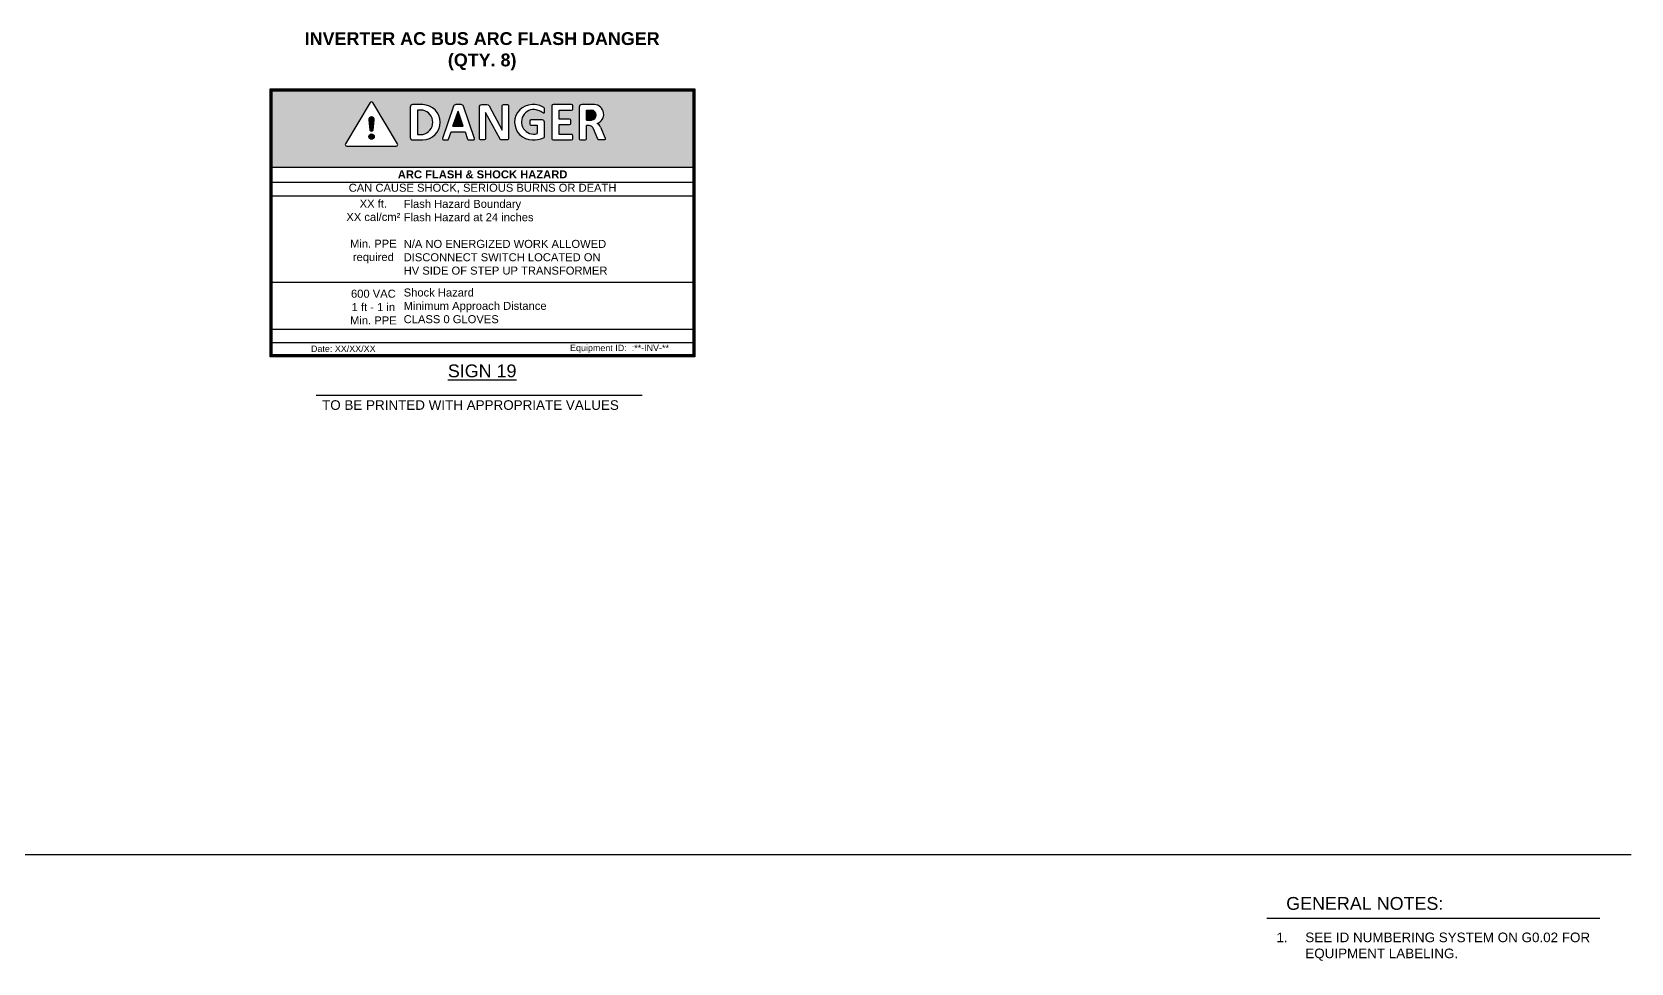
# Model space of a CAD drawing. Header units: feet. Extents: x -1522 to 1718, y -42 to 1309.
# Drawn here: x 1703.26 to 1717.83, y 1300.57 to 1309.05 of the extents above; entities that cross this region are included whole.
import ezdxf
from ezdxf.enums import TextEntityAlignment as Align

# ---------------------------------------------------------------- set-up
doc = ezdxf.new("R2010")
doc.units = ezdxf.units.FT
doc.header["$MEASUREMENT"] = 0
for name, color, linetype in [('ANNO-NOTE', 31, 'Continuous'), ('ANNO-NOTE-TITLE', 3, 'Continuous'), ('E-DETL', 7, 'Continuous'), ('G-ANNO-TEXT', 1, 'Continuous')]:
    doc.layers.add(name, color=color, linetype=linetype)
doc.styles.add('Strata 1_8', font='arial.ttf', dxfattribs={"height": 0.125})
doc.styles.add('Strata 3_32', font='arial.ttf', dxfattribs={"height": 0.09375})

# ---------------------------------------------------------------- blocks, each defined once
blk = doc.blocks.new('!')
at = {"color": 0}
for points in [[(-12.44763938310995, 15.19457651184812), (-12.68897185762393, 14.79386679357651, 0.5835277051761996), (-12.67558691006477, 14.77018054033408), (-12.19292196103682, 14.77018054033408, 0.5835277051761996), (-12.17953701347767, 14.79386679357651), (-12.42086948799164, 15.19457651184812, 0.5650934920842021)], [(-12.46109709578555, 15.02553026272227), (-12.44971901152084, 14.92733337236381, 0.3512251163769891), (-12.4342544355508, 14.91608612901144, 0.3512251163769887), (-12.41878985958076, 14.92733337236381), (-12.40741177531605, 15.02553026272227, 0.4292796023512654), (-12.4342544355508, 15.05498930455328, 0.4292796023512657)]]:
    blk.add_lwpolyline(points, format="xyb", close=True, dxfattribs=at)
blk.add_circle((-12.4342544355508, 14.86298015527347), 0.02642230596211448, dxfattribs=at)

msp = doc.modelspace()

# ---------------------------------------------------------------- hatches: boundary and pattern name
at = {"true_color": 0xff0000}
h = msp.add_hatch(color=1, dxfattribs=at)
h.dxf.hatch_style = 1
h.paths.add_polyline_path([(1705.446252101359, 1308.511880664467), (1705.446252101359, 1307.814734348161), (1709.278488221451, 1307.814734348161), (1709.278488221451, 1308.511880664467)])
edge = h.paths.add_edge_path(flags=16)
edge.add_arc((1708.374506635417, 1308.150959954785), 0.06960001973397013, 25.878581951200317, 63.505078572735215, ccw=False)
edge.add_line((1708.437127234727, 1308.181337961453), (1708.479143346846, 1308.078647712843))
edge.add_arc((1708.469065284462, 1308.074524234667), 0.01088900425914897, -90, 22.25211357300458, ccw=False)
edge.add_line((1708.469065284462, 1308.063635230405), (1708.421461152626, 1308.063635230405))
edge.add_arc((1708.421461152622, 1308.074524234667), 0.01088900425913208, 202.0270003182623, 270.00000000001745, ccw=False)
edge.add_line((1708.411366967055, 1308.070440384595), (1708.373519979393, 1308.163988019763))
edge.add_arc((1708.326593623351, 1308.144716074071), 0.05072958487670892, 22.32721554701731, 82.78384653012439)
edge.add_line((1708.332965915484, 1308.195043846476), (1708.308639933326, 1308.195043846476))
edge.add_line((1708.308639933326, 1308.195043846476), (1708.308639933326, 1308.074524234669))
edge.add_arc((1708.297750929069, 1308.074524234667), 0.01088900425913872, -89.99999999998249, 1.750777300912887e-11, ccw=False)
edge.add_line((1708.297750929069, 1308.063635230405), (1708.254676560888, 1308.063635230405))
edge.add_arc((1708.254676560886, 1308.074524234667), 0.01088900425915199, 179.9999999999825, 269.99999999998255, ccw=False)
edge.add_line((1708.243787556628, 1308.074524234667), (1708.243787556628, 1308.363650082777))
edge.add_arc((1708.265565565147, 1308.363650082777), 0.02177800851829735, 90, 179.9999999999913, ccw=False)
edge.add_line((1708.265565565147, 1308.385428091292), (1708.381004542243, 1308.385428091292))
edge.add_arc((1708.378259876492, 1308.297197235114), 0.08827353608084774, -71.98731128699501, 88.21823028744979, ccw=False)
edge = h.paths.add_edge_path(flags=0)
edge.add_line((1708.355149827745, 1308.244419766364), (1708.308639933326, 1308.244419766364))
edge.add_line((1708.308639933326, 1308.244419766364), (1708.308639933326, 1308.335153882989))
edge.add_line((1708.308639933326, 1308.335153882987), (1708.355606372244, 1308.335153882987))
edge.add_arc((1708.35143163945, 1308.289806681975), 0.04553896170644657, -85.31667165561151, 84.74008914864658, ccw=False)
edge = h.paths.add_edge_path(flags=16)
edge.add_line((1708.173284908509, 1308.333742572081), (1708.059615660997, 1308.333742572081))
edge.add_line((1708.059615660997, 1308.333742572081), (1708.059615660997, 1308.254401746855))
edge.add_line((1708.059615660997, 1308.254401746853), (1708.15580248228, 1308.254401746853))
edge.add_arc((1708.155802482281, 1308.243512742592), 0.0108890042591354, -1.750777300912887e-11, 90, ccw=False)
edge.add_line((1708.166691486538, 1308.243512742592), (1708.166691486538, 1308.214337836002))
edge.add_arc((1708.155802482281, 1308.214337836004), 0.0108890042591354, -90, 0, ccw=False)
edge.add_line((1708.155802482281, 1308.203448831743), (1708.059615660998, 1308.203448831743))
edge.add_line((1708.059615660997, 1308.203448831743), (1708.059615660997, 1308.113188811782))
edge.add_line((1708.059615660997, 1308.113188811788), (1708.173284908509, 1308.113188811788))
edge.add_arc((1708.173284908509, 1308.10229980752), 0.01088900425913872, 0, 90, ccw=False)
edge.add_line((1708.184173912767, 1308.10229980752), (1708.184173912767, 1308.074524234661))
edge.add_arc((1708.173284908509, 1308.074524234667), 0.01088900425913872, -89.99999999998249, 1.750777300912887e-11, ccw=False)
edge.add_line((1708.173284908509, 1308.063635230405), (1708.005620007633, 1308.063635230405))
edge.add_arc((1708.005620007632, 1308.074524234667), 0.01088900425913872, 179.9999999999825, 269.99999999998255, ccw=False)
edge.add_line((1707.994731003375, 1308.074524234667), (1707.994731003375, 1308.374539087036))
edge.add_arc((1708.005620007632, 1308.374539087038), 0.01088900425913872, 90.00000000001751, 180.0000000000175, ccw=False)
edge.add_line((1708.005620007632, 1308.385428091292), (1708.173284908508, 1308.385428091292))
edge.add_arc((1708.173284908509, 1308.374539087038), 0.01088900425913872, -1.750777300912887e-11, 89.99999999998249, ccw=False)
edge.add_line((1708.184173912767, 1308.374539087038), (1708.184173912767, 1308.344631576341))
edge.add_arc((1708.173284908509, 1308.344631576335), 0.0108890042591354, -90, 0, ccw=False)
edge = h.paths.add_edge_path(flags=16)
edge.add_line((1707.926496046974, 1308.225219845596), (1707.926496046974, 1308.092765725613))
edge.add_arc((1707.909315376244, 1308.09852950611), 0.01812171659472405, 296.38395404741226, 341.45439989246427, ccw=False)
edge.add_arc((1707.821538377746, 1308.31779750427), 0.254253070150118, 268.4687310041255, 292.1422853785791, ccw=False)
edge.add_arc((1707.815431845596, 1308.22453760643), 0.1609038458408837, 90.73837430910271, 269.7551015762806, ccw=False)
edge.add_arc((1707.826237435009, 1308.204069038212), 0.1818157793182544, 58.363567936785216, 94.062008043687, ccw=False)
edge.add_arc((1707.913762780379, 1308.348770700009), 0.01278313972927625, 5.062831684109085, 52.15953142980521, ccw=False)
edge.add_line((1707.926496046974, 1308.349898788277), (1707.926496046974, 1308.317243010089))
edge.add_arc((1707.918151748745, 1308.317960943698), 0.008375126364284363, 247.11083023775342, 355.0824489666762, ccw=False)
edge.add_arc((1707.767326712637, 1308.070781155881), 0.2812814338966109, 58.35693592699909, 68.77728622288635)
edge.add_arc((1707.828641476044, 1308.228674338227), 0.1119009236724651, 68.77729214339439, 286.708663276407)
edge.add_line((1707.860813589366, 1308.121497979627), (1707.860813589366, 1308.197230679718))
edge.add_line((1707.860813589366, 1308.197230679717), (1707.803135604864, 1308.197230679717))
edge.add_arc((1707.803135604863, 1308.208119683971), 0.01088900425915199, 179.9999999999825, 269.99999999998255, ccw=False)
edge.add_line((1707.792246600606, 1308.208119683971), (1707.792246600606, 1308.236108849852))
edge.add_arc((1707.803135604863, 1308.236108849857), 0.01088900425914867, 90, 180.0000000000175, ccw=False)
edge.add_line((1707.803135604863, 1308.246997854118), (1707.904718038455, 1308.246997854118))
edge.add_arc((1707.904718038455, 1308.225219845596), 0.02177800851829403, 0, 90, ccw=False)
edge = h.paths.add_edge_path(flags=16)
edge.add_arc((1707.588172405525, 1308.074524234667), 0.01088900425915199, -89.99999999998249, 1.750777300912887e-11, ccw=False)
edge.add_line((1707.588172405525, 1308.063635230405), (1707.531249771296, 1308.063635230405))
edge.add_arc((1707.531249771298, 1308.074524234667), 0.01088900425913872, 208.3697744582106, 270.00000000001745, ccw=False)
edge.add_line((1707.521668543432, 1308.069350214339), (1707.388905675964, 1308.315199902989))
edge.add_line((1707.388905675962, 1308.315199902993), (1707.388905675962, 1308.074524234667))
edge.add_arc((1707.378016671704, 1308.074524234667), 0.01088900425914867, 270, 359.99999999998255, ccw=False)
edge.add_line((1707.378016671704, 1308.063635230405), (1707.344467481939, 1308.063635230405))
edge.add_arc((1707.344467481937, 1308.074524234667), 0.01088900425915199, 179.9999999999825, 269.99999999998255, ccw=False)
edge.add_line((1707.333578477679, 1308.074524234667), (1707.333578477679, 1308.363650082777))
edge.add_arc((1707.355356486198, 1308.363650082777), 0.02177800851829735, 90, 179.9999999999913, ccw=False)
edge.add_line((1707.355356486198, 1308.385428091292), (1707.402676476654, 1308.385428091292))
edge.add_arc((1707.402676476653, 1308.363650082777), 0.02177800851830398, 28.369774458228278, 90.00000000000881, ccw=False)
edge.add_line((1707.421838932391, 1308.373998123424), (1707.541345423115, 1308.152696534385))
edge.add_line((1707.541345423113, 1308.152696534386), (1707.541345423113, 1308.374539087038))
edge.add_arc((1707.55223442737, 1308.374539087038), 0.01088900425914867, 90, 180, ccw=False)
edge.add_line((1707.55223442737, 1308.385428091292), (1707.588172405525, 1308.385428091292))
edge.add_arc((1707.588172405525, 1308.374539087038), 0.01088900425915199, -1.750777300912887e-11, 89.99999999998249, ccw=False)
edge.add_line((1707.599061409783, 1308.374539087038), (1707.599061409783, 1308.074524234668))
edge = h.paths.add_edge_path(flags=16)
edge.add_line((1707.007902272748, 1308.063635230405), (1707.042140632156, 1308.063635230405))
edge.add_arc((1707.042140632155, 1308.074524234667), 0.01088900425914867, 270, 341.2960942470835)
edge.add_line((1707.052454570898, 1308.071032375351), (1707.075401378833, 1308.138810584664))
edge.add_line((1707.075401378832, 1308.13881058467), (1707.202736612737, 1308.13881058467))
edge.add_line((1707.202736612733, 1308.13881058467), (1707.225683420668, 1308.071032375357))
edge.add_arc((1707.23599735941, 1308.074524234667), 0.01088900425915201, 198.7039057529495, 270)
edge.add_line((1707.23599735941, 1308.063635230405), (1707.278473512412, 1308.063635230405))
edge.add_arc((1707.278473512411, 1308.074524234667), 0.01088900425915199, 270, 378.879837520781)
edge.add_line((1707.288776680482, 1308.07804774733), (1707.188702780529, 1308.37067551685))
edge.add_arc((1707.168118182373, 1308.363565244427), 0.02177800851829375, 19.0557883172336, 90)
edge.add_line((1707.168118182373, 1308.385343252942), (1707.118257602784, 1308.385343252942))
edge.add_arc((1707.118257602786, 1308.363565244427), 0.02177800851829403, 90, 161.2960942470393)
edge.add_line((1707.097629725307, 1308.370548963044), (1706.997599104679, 1308.078047747324))
edge.add_arc((1707.007902272748, 1308.074524234667), 0.01088900425914992, 161.120162479252, 270)
h.paths.add_polyline_path([(1707.185677754973, 1308.189197498402), (1707.092460236592, 1308.189197498402), (1707.139068995784, 1308.326866242801)], flags=0)
edge = h.paths.add_edge_path(flags=16)
edge.add_line((1706.817865350145, 1308.063635230405), (1706.725041466226, 1308.063635230405))
edge.add_arc((1706.725041466223, 1308.085413238928), 0.02177800851829735, 180.0000000000087, 270, ccw=False)
edge.add_line((1706.703263457708, 1308.085413238928), (1706.703263457708, 1308.363650082779))
edge.add_arc((1706.725041466223, 1308.363650082777), 0.02177800851829735, 90, 179.9999999999913, ccw=False)
edge.add_line((1706.725041466223, 1308.385428091292), (1706.817865350143, 1308.385428091292))
edge.add_arc((1706.814197474647, 1308.224531660852), 0.1609382323757249, -88.69408294328349, 88.69408294328349, ccw=False)
edge = h.paths.add_edge_path(flags=0)
edge.add_line((1706.817228677883, 1308.114651025709), (1706.768240346541, 1308.114651025709))
edge.add_line((1706.768240346544, 1308.114651025709), (1706.768240346544, 1308.334412296002))
edge.add_line((1706.768240346544, 1308.334412295996), (1706.817228677885, 1308.334412295996))
edge.add_arc((1706.797507993186, 1308.224531660852), 0.1116362816707246, -79.82523709374772, 79.82523709374772, ccw=False)
edge = h.paths.add_edge_path(flags=16)
edge.add_line((1706.575679252426, 1308.007280301083), (1706.124912242801, 1308.007280301083))
edge.add_arc((1706.124912242798, 1308.021872689736), 0.01459238865299536, 148.9410172079922, 270, ccw=False)
edge.add_line((1706.112411867962, 1308.029401197919), (1706.337795372774, 1308.403629162467))
edge.add_arc((1706.350295747612, 1308.39610065428), 0.01459238865299608, 31.05898279201898, 148.9410172079811, ccw=False)
edge.add_line((1706.362796122452, 1308.403629162464), (1706.588179627264, 1308.029401197917))
edge.add_arc((1706.575679252426, 1308.021872689736), 0.01459238865299437, -90, 31.058982792007782, ccw=False)
edge = h.paths.add_edge_path(flags=0)
edge.add_line((1706.375364453572, 1308.245754694143), (1706.364738314198, 1308.154047354071))
edge.add_arc((1706.350962695902, 1308.157807368457), 0.01427954367934035, 267.32293760206926, 344.73316138018583, ccw=False)
edge.add_arc((1706.349628799326, 1308.157807368457), 0.0142795436793473, 195.2668386199461, 272.6770623958107, ccw=False)
edge.add_line((1706.335853181026, 1308.154047354073), (1706.325227041652, 1308.245754694145))
edge.add_arc((1706.350831085794, 1308.247601866517), 0.02567058866001011, 91.1949411234346, 184.1263847761461, ccw=False)
edge.add_arc((1706.34976040943, 1308.247601866517), 0.02567058866002175, -4.126384776122393, 88.80505887678049, ccw=False)
edge = h.paths.add_edge_path(flags=0)
edge.add_arc((1706.350295747612, 1308.093947056156), 0.02467613169327638, 0, 360)
h = msp.add_hatch(color=1, dxfattribs=at)
h.dxf.hatch_style = 1
h.paths.add_polyline_path([(1706.336778055396, 1308.156163792627, 0.9609664766857849), (1706.365233117922, 1308.158317685126), (1706.375364453572, 1308.245754694143, 0.4292796023512663), (1706.350295747612, 1308.273266872558, 0.4551860429168517), (1706.325483054083, 1308.243545216369)])
h = msp.add_hatch(color=1, dxfattribs=at)
h.dxf.hatch_style = 1
h.paths.add_polyline_path([(1706.768240346544, 1308.332263105868), (1706.768240346544, 1308.116800215829, 1.307918298983084)])
h = msp.add_hatch(color=1, dxfattribs=at)
h.dxf.hatch_style = 1
h.paths.add_polyline_path([(1707.092460236592, 1308.189197498402), (1707.185677754973, 1308.189197498402), (1707.139068995784, 1308.326866242801)])
h = msp.add_hatch(color=1, dxfattribs=at)
h.dxf.hatch_style = 1
h.paths.add_polyline_path([(1708.308639933326, 1308.244419766364), (1708.355149827745, 1308.244419766364, 1.005044332832927), (1708.347256906658, 1308.335153882987), (1708.308639933326, 1308.335153882987)])
h = msp.add_hatch(color=1, dxfattribs=at)
h.dxf.hatch_style = 1
h.paths.add_polyline_path([(1706.374971879308, 1308.093947056156, 1), (1706.32561961592, 1308.093947056156, 1)])

# ---------------------------------------------------------------- linework, layer by layer
at = {"color": 1, "true_color": 0xff0000}
for points in [[(1706.703263457708, 1308.363650082784), (1706.703263457708, 1308.085413238935, 0.414213562373095), (1706.725041466223, 1308.063635230413), (1706.817865350145, 1308.063635230413, 0.9774633063277478), (1706.817865350145, 1308.385428091299), (1706.725041466223, 1308.385428091299, 0.414213562373095)], [(1706.768240346544, 1308.334412296011), (1706.768240346544, 1308.114651025716), (1706.817228677883, 1308.114651025716, 0.8365040559561081), (1706.817228677883, 1308.334412296011)], [(1707.388905675962, 1308.315199903001), (1707.388905675962, 1308.074524234674, -0.414213562373095), (1707.378016671704, 1308.063635230413), (1707.344467481937, 1308.063635230413, -0.414213562373095), (1707.333578477679, 1308.074524234674), (1707.333578477679, 1308.363650082784, -0.414213562373095), (1707.355356486198, 1308.385428091299), (1707.402676476653, 1308.385428091299, -0.2755877858965017), (1707.421838932391, 1308.373998123431), (1707.541345423113, 1308.152696534394), (1707.541345423113, 1308.374539087045, -0.414213562373095), (1707.55223442737, 1308.385428091299), (1707.588172405525, 1308.385428091299, -0.414213562373095), (1707.599061409783, 1308.374539087045), (1707.599061409783, 1308.074524234674, -0.414213562373095), (1707.588172405525, 1308.063635230413), (1707.531249771298, 1308.063635230413, -0.275587785896555), (1707.521668543432, 1308.069350214347)], [(1708.059615660997, 1308.20344883175), (1708.155802482281, 1308.20344883175, 0.414213562373095), (1708.166691486538, 1308.214337836012), (1708.166691486538, 1308.243512742599, 0.414213562373095), (1708.155802482281, 1308.254401746867), (1708.059615660997, 1308.254401746867), (1708.059615660997, 1308.333742572088), (1708.173284908509, 1308.333742572088, 0.4142135623731974), (1708.184173912767, 1308.344631576342), (1708.184173912767, 1308.374539087045, 0.414213562373095), (1708.173284908509, 1308.385428091299), (1708.005620007632, 1308.385428091299, 0.4142135623730639), (1707.994731003375, 1308.374539087045), (1707.994731003375, 1308.074524234674, 0.414213562373095), (1708.005620007632, 1308.063635230413), (1708.173284908509, 1308.063635230413, 0.414213562373095), (1708.184173912767, 1308.074524234674), (1708.184173912767, 1308.102299807534, 0.4142135623731974), (1708.173284908509, 1308.113188811795), (1708.059615660997, 1308.113188811795)]]:
    msp.add_lwpolyline(points, format="xyb", close=True, dxfattribs=at)
for points in [[(1707.202736612733, 1308.138810584677), (1707.225683420671, 1308.071032375366, 0.3215274496250931), (1707.23599735941, 1308.063635230413), (1707.278473512411, 1308.063635230413, 0.513400270700037), (1707.288787451147, 1308.078016093982), (1707.188746059855, 1308.370548963058, 0.3215274496250078), (1707.168118182373, 1308.385343252949), (1707.118257602786, 1308.385343252949, 0.3215274496250168), (1707.097629725307, 1308.370548963058), (1706.997588334012, 1308.078016093982, 0.513400270700037), (1707.007902272748, 1308.063635230413), (1707.042140632155, 1308.063635230413, 0.3215274496250931), (1707.052454570898, 1308.071032375366), (1707.075401378832, 1308.138810584677)], [(1708.381004542243, 1308.385428091299), (1708.265565565147, 1308.385428091299, 0.4142135623730806), (1708.243787556628, 1308.363650082784), (1708.243787556628, 1308.074524234674, 0.414213562373095), (1708.254676560886, 1308.063635230413), (1708.297750929069, 1308.063635230413, 0.414213562373095), (1708.308639933326, 1308.074524234674), (1708.308639933326, 1308.195043846484)], [(1707.926496046974, 1308.092765725624), (1707.926496046974, 1308.225219845604, 0.4142135623730806), (1707.904718038455, 1308.246997854126), (1707.803135604863, 1308.246997854126, 0.414213562373095), (1707.792246600606, 1308.236108849865), (1707.792246600606, 1308.208119683985, 0.414213562373095), (1707.803135604863, 1308.197230679724), (1707.860813589366, 1308.197230679724), (1707.860813589366, 1308.121497979634)], [(1708.437127234727, 1308.18133796146), (1708.479143346845, 1308.078647712856, -0.533121312427826), (1708.469065284462, 1308.063635230413), (1708.421461152622, 1308.063635230413, -0.3056018630328972), (1708.411366967055, 1308.070440384602), (1708.373519979388, 1308.163988019768)]]:
    msp.add_lwpolyline(points, format="xyb", dxfattribs=at)
for points in [[(1707.092460236592, 1308.189197498409), (1707.139068995784, 1308.326866242808)], [(1707.185677754973, 1308.189197498409), (1707.139068995784, 1308.326866242808)], [(1707.926496046974, 1308.317243010096), (1707.926496046974, 1308.349898788284)], [(1708.308639933326, 1308.244419766371), (1708.308639933326, 1308.335153882995)], [(1708.308639933326, 1308.335153882995), (1708.355606372246, 1308.335153882995)], [(1707.075401378832, 1308.138810584677), (1707.202736612733, 1308.138810584677)], [(1707.092460236592, 1308.189197498409), (1707.185677754973, 1308.189197498409)], [(1708.308639933326, 1308.244419766371), (1708.355149827745, 1308.244419766371)], [(1708.332965915484, 1308.195043846484), (1708.308639933326, 1308.195043846484)]]:
    msp.add_lwpolyline(points, dxfattribs=at)
msp.add_lwpolyline([(1705.446252101359, 1307.814734348168), (1709.278488221451, 1307.814734348168)])
for centre, radius, start, end in [((1707.815431845596, 1308.224537606445), 0.1609038458408836, 90.73837428707064, 269.7551016524184), ((1707.828641476044, 1308.228674338235), 0.1119009236724637, 68.75447087418804, 286.708663315444), ((1707.826237435009, 1308.204069038219), 0.1818157793182424, 58.36356797505349, 94.06200798635315), ((1707.76732673779, 1308.070781140384), 0.2812814338966679, 58.35694190878902, 68.76821323759962), ((1707.918151748745, 1308.317960943706), 0.008375126364288535, 247.1108302964417, 355.082448920083), ((1707.913762780379, 1308.348770700016), 0.0127831397292757, 5.062831758302914, 52.15953149716244), ((1708.35143163945, 1308.28980668199), 0.0455389617064444, 274.6833282665364, 84.74008920110087), ((1708.378259876492, 1308.297197235122), 0.08827353608084929, 288.0126886298402, 88.21823032513383), ((1708.326593623351, 1308.144716074078), 0.0507295848767058, 22.32721550390681, 82.78384658803377), ((1708.374506635417, 1308.1509599548), 0.06960001973396264, 25.87858194828256, 63.50507849733076), ((1707.821538377746, 1308.317797504277), 0.2542530701501118, 268.4687310227188, 292.142285356584), ((1707.909315376244, 1308.098529506117), 0.01812171659473137, 296.3839540763351, 341.454399840999)]:
    msp.add_arc(centre, radius, start, end, dxfattribs=at)
at = {"layer": 'E-DETL'}
for p, q in [((1705.84739328154, 1305.740196543512), (1708.817947830332, 1305.740196543512)), ((1686.805684772007, 1301.554663911563), (1717.827924838017, 1301.554663911563))]:
    msp.add_line(p, q, dxfattribs=at)
for points in [[(1705.427909325139, 1308.530223440691), (1709.296830997675, 1308.530223440691), (1709.296830997675, 1306.087364105376), (1705.427909325139, 1306.087364105376)], [(1705.438456206757, 1308.519676559073), (1709.286284116053, 1308.519676559073), (1709.286284116053, 1306.097910986994), (1705.438456206757, 1306.097910986994)], [(1705.446252101359, 1308.511880664474), (1709.278488221451, 1308.511880664474), (1709.278488221451, 1306.1057068816), (1705.446252101359, 1306.1057068816)]]:
    msp.add_lwpolyline(points, close=True, dxfattribs=at)
for points in [[(1705.446252101359, 1307.678958387739), (1709.278488221451, 1307.678958387739)], [(1705.446252101359, 1307.555748976461), (1709.278488221451, 1307.555748976461)], [(1705.446252101359, 1306.769411850625), (1709.278488221451, 1306.769411850625)], [(1705.446252101359, 1306.339141304014), (1709.278488221451, 1306.339141304014)], [(1705.446252101359, 1306.218800427828), (1709.278488221451, 1306.218800427828)]]:
    msp.add_lwpolyline(points, dxfattribs=at)

# ---------------------------------------------------------------- block references
at = {"layer": 'ANNO-NOTE', "color": 1, "true_color": 0xff0000, "xscale": 0.933912873791491, "yscale": 0.933912873791491, "zscale": 0.933912873791491}
msp.add_blockref('!', (1717.962806040974, 1294.213218546253), dxfattribs=at)

# ---------------------------------------------------------------- texts
at = {"layer": 'ANNO-NOTE-TITLE', "insert": (1714.569102271304, 1301.167800933755), "char_height": 0.1167391092239364, "attachment_point": 1, "style": 'Strata 1_8', "bg_fill": 2}
msp.add_mtext('\\pi-0.35022,l0.46696,t0.46696;GENERAL NOTES:', dxfattribs=at)
at = {"layer": 'G-ANNO-TEXT', "lineweight": 30, "style": 'Strata 1_8'}
msp.add_text('%%USIGN 19', height=0.1167391092239364, dxfattribs=at).set_placement((1707.358708965032, 1306.018440016152), align=Align.TOP_CENTER)
at = {"layer": 'G-ANNO-TEXT'}
for s, width, insert, char_height, attachment_point, style in [('{\\fArial|b1|i0|c0|p34;INVERTER AC BUS ARC FLASH DANGER\\P(QTY.^I8)}', 3.302107056201323, (1707.358708965032, 1308.698695187878), 0.1167391092239364, 8, 'Strata 1_8'), ('{\\fArial|b1|i0|c0|p34;ARC FLASH & SHOCK HAZARD\\P}CAN CAUSE SHOCK, SERIOUS BURNS OR DEATH', 2.893850074941114, (1707.362370161405, 1307.57833656801), 0.07293859544311544, 8, 'Strata 1_8'), ('XX ft.\\PXX cal/cm²\\P\\PMin. PPE required', 0.6375879885908277, (1706.367061100722, 1306.938832287385), 0.07293859544311544, 8, 'Strata 1_8'), ('Flash Hazard Boundary\\PFlash Hazard at 24 inches\\P\\PN/A NO ENERGIZED WORK ALLOWED\\PDISCONNECT SWITCH LOCATED ON \\PHV SIDE OF STEP UP TRANSFORMER', 2.561007907987263, (1706.643393752682, 1307.517953488269), 0.07293859544311544, 1, 'Strata 1_8'), ('600 VAC\\P1 ft - 1 in\\PMin. PPE', 0.6375879885908277, (1706.367061100722, 1306.383509196093), 0.07293859544311544, 8, 'Strata 1_8'), ('Shock Hazard\\PMinimum Approach Distance\\PCLASS 0 GLOVES', 1.551666656999652, (1706.643393752682, 1306.710561092098), 0.07293859544311544, 1, 'Strata 1_8'), ('Date: XX/XX/XX ', 1.551666656999652, (1706.093007999698, 1306.132059526352), 0.05836955461196819, 8, 'Strata 1_8'), ('Equipment ID:  :**-INV-**', 1.236313928004055, (1708.610154458289, 1306.122634149578), 0.05836955461196819, 8, 'Strata 1_8'), ('TO BE PRINTED WITH APPROPRIATE VALUES', 2.918477730598409, (1705.899470099732, 1305.69260530368), 0.08755433191795228, 1, 'Strata 3_32')]:
    msp.add_mtext_dynamic_manual_height_columns(s, width=width, gutter_width=0.4377716595897614, heights=[0], dxfattribs=dict(at, insert=insert, char_height=char_height, attachment_point=attachment_point, style=style))
at = {"layer": 'G-ANNO-TEXT', "insert": (1714.509458214834, 1300.843874541889), "char_height": 0.08755433191795228, "width": 3.035216839822346, "attachment_point": 1, "style": 'Strata 3_32', "bg_fill": 2}
msp.add_mtext('\\pi-0.26266,l0.35022,t0.35022;1.^ISEE ID NUMBERING SYSTEM ON G0.02 FOR EQUIPMENT LABELING.', dxfattribs=at)

# ---------------------------------------------------------------- next in the draw order: linework, layer by layer
at = {"layer": 'ANNO-NOTE-TITLE'}
msp.add_line((1714.509458214834, 1300.976233861059), (1717.544675054654, 1300.976233861059), dxfattribs=at)

doc.saveas('drawing.dxf')
